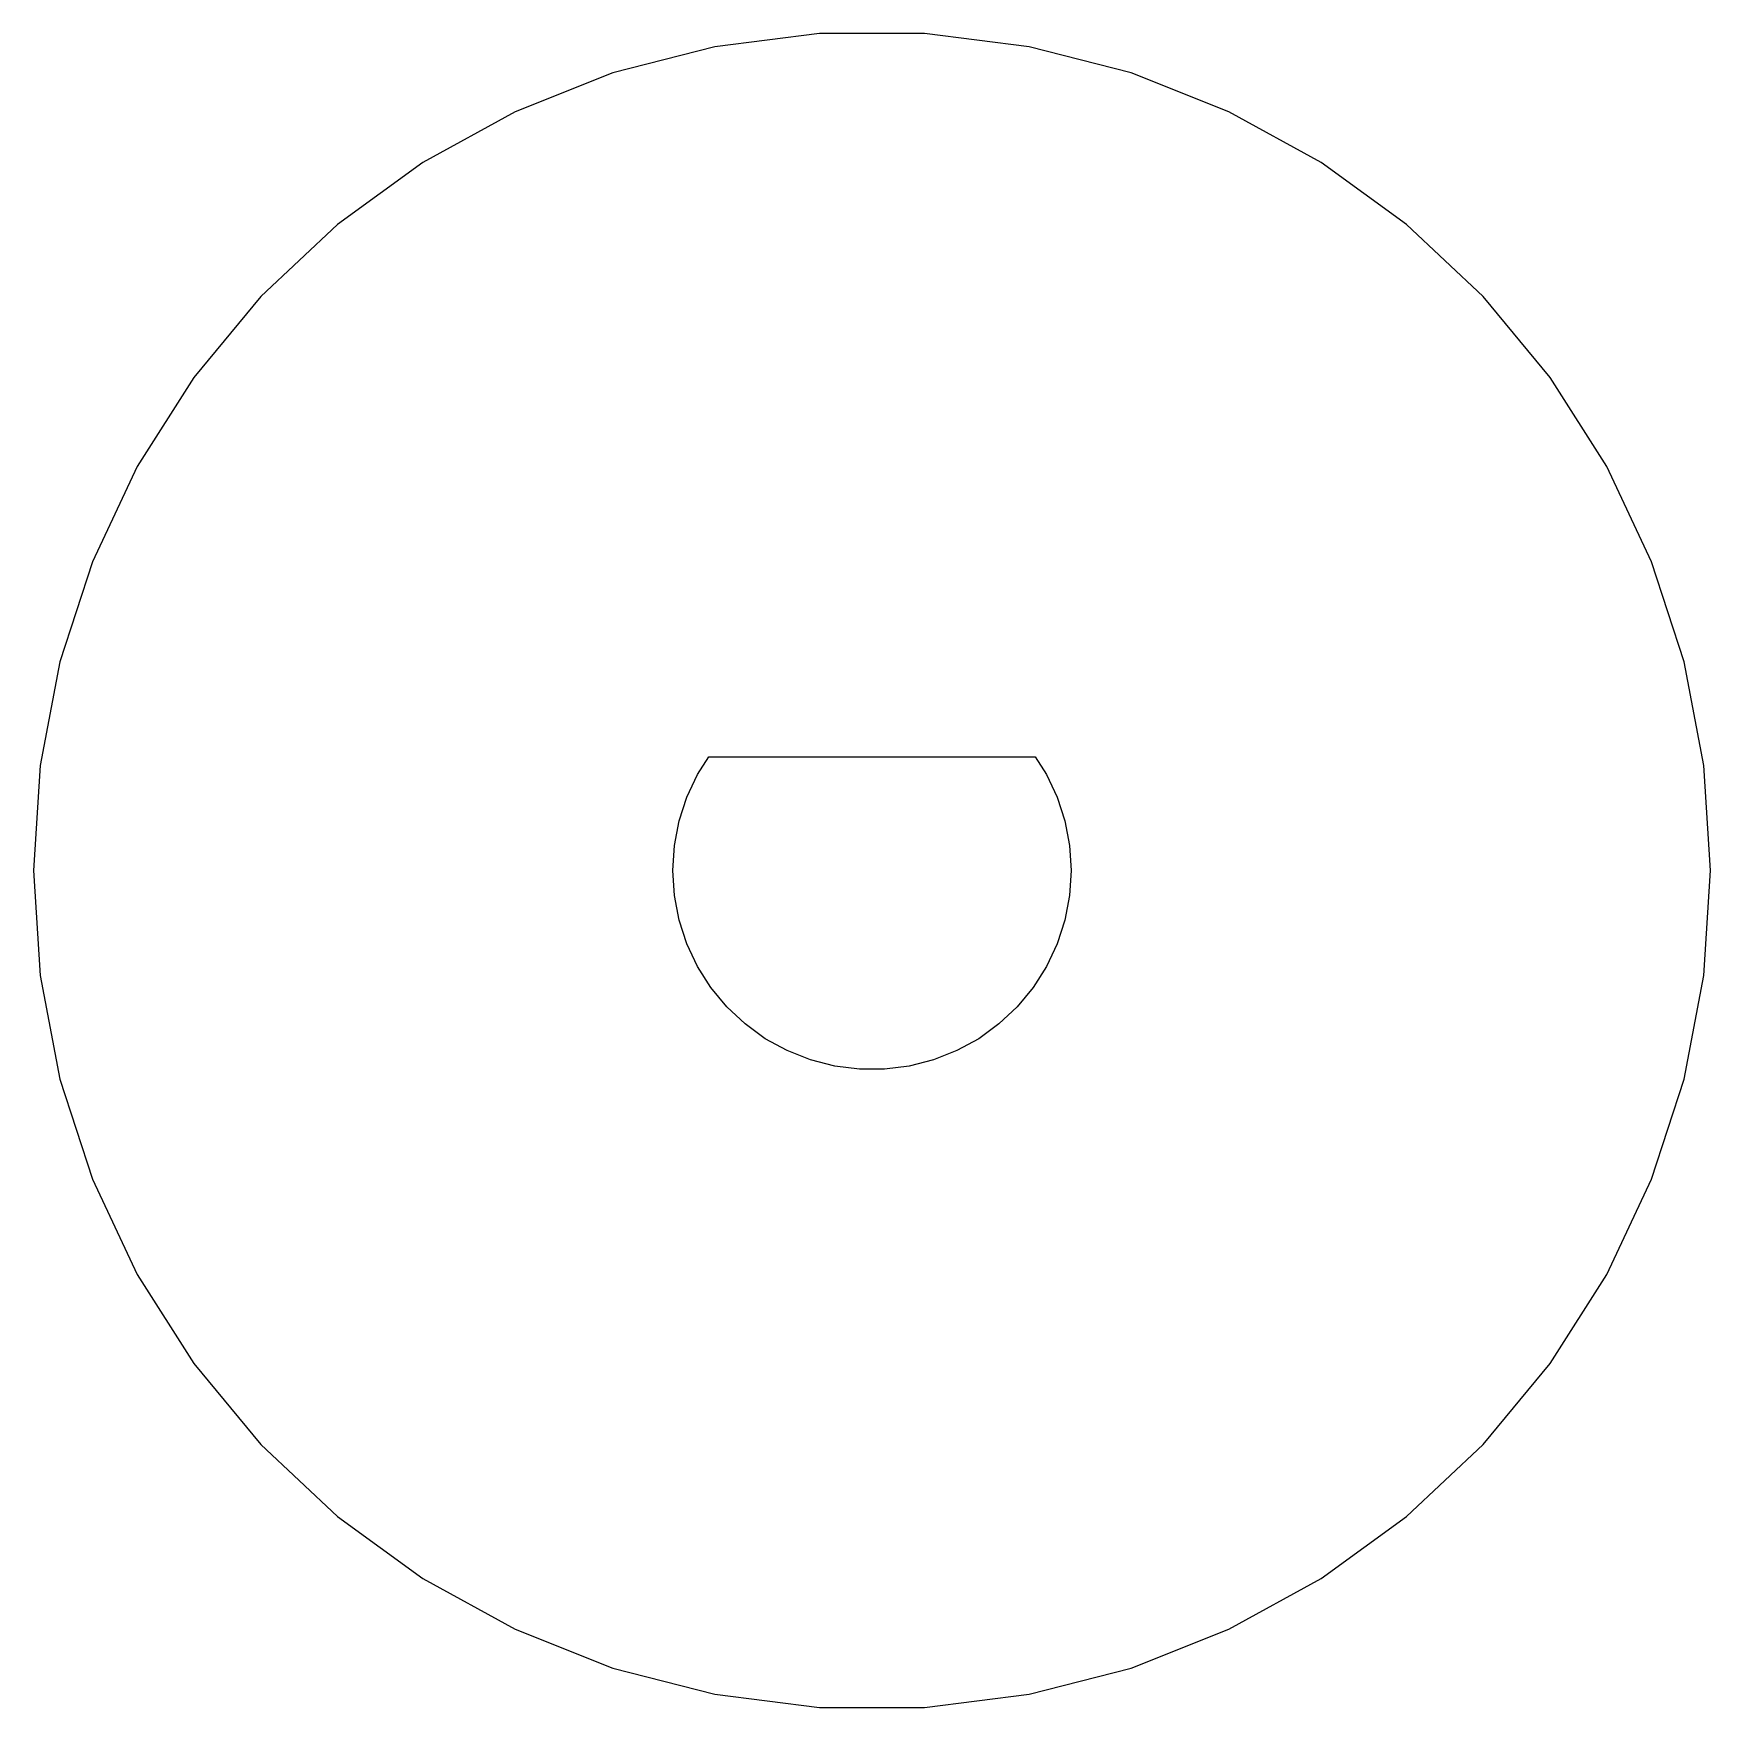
# Model space of a CAD drawing. Header units: metres. Extents: x -7 to 7, y 103 to 226.
# Drawn here: x -7.37 to 7.37, y 102.64 to 117.36 of the extents above.
import ezdxf

# ---------------------------------------------------------------- set-up
doc = ezdxf.new("R2010")
doc.units = ezdxf.units.M

msp = doc.modelspace()

# ---------------------------------------------------------------- linework, layer by layer
for p, q in [((-0.462723, 117.355), (-1.38089, 117.239)), ((0.462723, 117.355), (-0.462723, 117.355)), ((1.38089, 117.239), (0.462723, 117.355)), ((-1.38089, 117.239), (-2.27727, 117.009)), ((2.27727, 117.009), (1.38089, 117.239)), ((-2.27727, 117.009), (-3.13774, 116.668)), ((3.13774, 116.668), (2.27727, 117.009)), ((-3.13774, 116.668), (-3.94873, 116.222)), ((3.94873, 116.222), (3.13774, 116.668)), ((-3.94873, 116.222), (-4.69745, 115.678)), ((4.69745, 115.678), (3.94873, 116.222)), ((-4.69745, 115.678), (-5.37207, 115.045)), ((5.37207, 115.045), (4.69745, 115.678)), ((-5.37207, 115.045), (-5.96199, 114.332)), ((5.96199, 114.332), (5.37207, 115.045)), ((-5.96199, 114.332), (-6.45787, 113.55)), ((6.45787, 113.55), (5.96199, 114.332)), ((-6.45787, 113.55), (-6.85191, 112.713)), ((6.85191, 112.713), (6.45787, 113.55)), ((-6.85191, 112.713), (-7.13789, 111.833)), ((7.13789, 111.833), (6.85191, 112.713)), ((-7.13789, 111.833), (-7.31131, 110.924)), ((7.31131, 110.924), (7.13789, 111.833)), ((-1.53352, 110.843), (-1.43393, 111)), ((-1.43393, 111), (1.43393, 111)), ((1.43393, 111), (1.53352, 110.843)), ((-7.31131, 110.924), (-7.36942, 110)), ((-1.62711, 110.644), (-1.53352, 110.843)), ((1.53352, 110.843), (1.62711, 110.644)), ((7.36942, 110), (7.31131, 110.924)), ((-1.69501, 110.435), (-1.62711, 110.644)), ((1.62711, 110.644), (1.69501, 110.435)), ((-1.73619, 110.219), (-1.69501, 110.435)), ((1.69501, 110.435), (1.73619, 110.219)), ((-1.75, 110), (-1.73619, 110.219)), ((1.73619, 110.219), (1.75, 110)), ((-7.36942, 110), (-7.31131, 109.076)), ((-1.73619, 109.781), (-1.75, 110)), ((1.75, 110), (1.73619, 109.781)), ((7.31131, 109.076), (7.36942, 110)), ((-1.69501, 109.565), (-1.73619, 109.781)), ((1.73619, 109.781), (1.69501, 109.565)), ((-1.62711, 109.356), (-1.69501, 109.565)), ((1.69501, 109.565), (1.62711, 109.356)), ((-1.53352, 109.157), (-1.62711, 109.356)), ((1.62711, 109.356), (1.53352, 109.157)), ((-7.31131, 109.076), (-7.13789, 108.167)), ((-1.41577, 108.971), (-1.53352, 109.157)), ((1.53352, 109.157), (1.41577, 108.971)), ((7.13789, 108.167), (7.31131, 109.076)), ((-1.27568, 108.802), (-1.41577, 108.971)), ((1.41577, 108.971), (1.27568, 108.802)), ((-1.11548, 108.652), (-1.27568, 108.802)), ((1.27568, 108.802), (1.11548, 108.652)), ((-0.937683, 108.522), (-1.11548, 108.652)), ((1.11548, 108.652), (0.937683, 108.522)), ((-0.745102, 108.417), (-0.937683, 108.522)), ((0.937683, 108.522), (0.745102, 108.417)), ((-0.540771, 108.336), (-0.745102, 108.417)), ((-0.327911, 108.281), (-0.540771, 108.336)), ((0.540771, 108.336), (0.327911, 108.281)), ((0.745102, 108.417), (0.540771, 108.336)), ((-0.109879, 108.253), (-0.327911, 108.281)), ((0.109879, 108.253), (-0.109879, 108.253)), ((0.327911, 108.281), (0.109879, 108.253)), ((-7.13789, 108.167), (-6.85191, 107.287)), ((6.85191, 107.287), (7.13789, 108.167)), ((-6.85191, 107.287), (-6.45787, 106.45)), ((6.45787, 106.45), (6.85191, 107.287)), ((-6.45787, 106.45), (-5.96199, 105.668)), ((5.96199, 105.668), (6.45787, 106.45)), ((-5.96199, 105.668), (-5.37207, 104.955)), ((5.37207, 104.955), (5.96199, 105.668)), ((-5.37207, 104.955), (-4.69745, 104.322)), ((4.69745, 104.322), (5.37207, 104.955)), ((-4.69745, 104.322), (-3.94873, 103.778)), ((3.94873, 103.778), (4.69745, 104.322)), ((-3.94873, 103.778), (-3.13774, 103.332)), ((3.13774, 103.332), (3.94873, 103.778)), ((-3.13774, 103.332), (-2.27727, 102.991)), ((2.27727, 102.991), (3.13774, 103.332)), ((-2.27727, 102.991), (-1.38089, 102.761)), ((1.38089, 102.761), (2.27727, 102.991)), ((-1.38089, 102.761), (-0.462723, 102.645)), ((0.462723, 102.645), (1.38089, 102.761)), ((-0.462723, 102.645), (0.462723, 102.645))]:
    msp.add_line(p, q)

doc.saveas('drawing.dxf')
